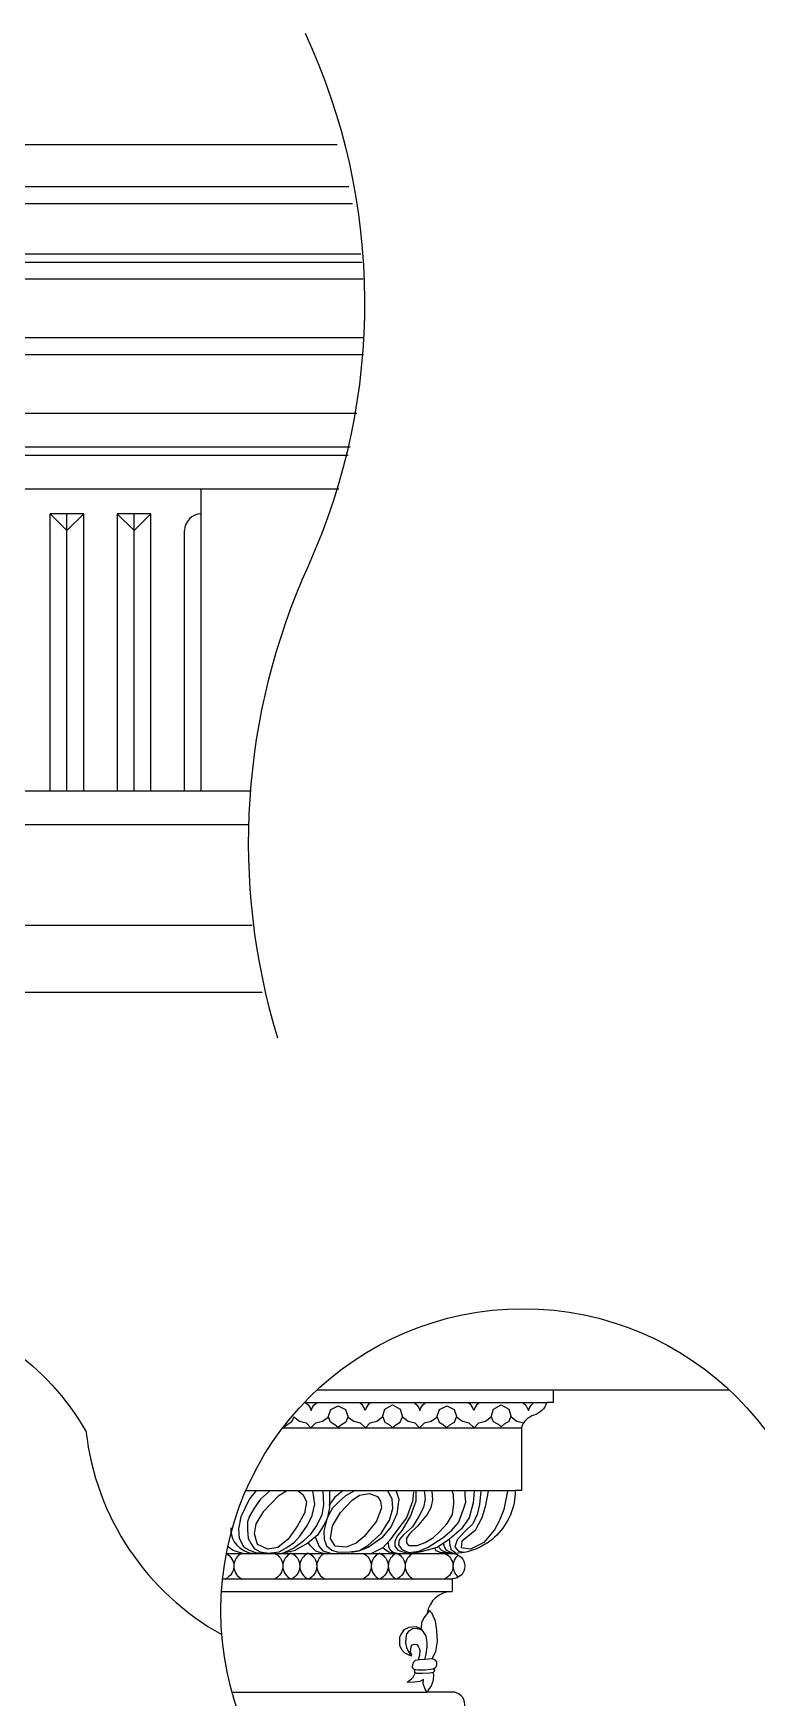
# Model space of a CAD drawing. Extents: x 70 to 1699, y 189 to 2322.
# Drawn here: x 686 to 1117, y 1303 to 2295 of the extents above; entities that cross this region are included whole.
import ezdxf

# ---------------------------------------------------------------- set-up
doc = ezdxf.new("R2010")
doc.units = 0
doc.header["$LTSCALE"] = 10
doc.header["$MEASUREMENT"] = 0
for name, color, linetype in [('3', 3, 'CONTINUOUS'), ('4', 4, 'CONTINUOUS'), ('7', 7, 'CONTINUOUS'), ('DIM', 3, 'CONTINUOUS')]:
    doc.layers.add(name, color=color, linetype=linetype)

msp = doc.modelspace()

# ---------------------------------------------------------------- linework, layer by layer
at = {"layer": '3'}
for points in [[(848.16, 2294.84, -0.217281), (849.85, 1977.25, 0.182562), (831.65, 1696.36, 0.143453)], [(801.2, 1388.95, -0.62178), (800.55, 1373.76)], [(810.66, 1389.27, 0.651784), (810.66, 1373.76)], [(829.77, 1389.27, -0.651784), (829.77, 1373.76)], [(839.88, 1389.27, 0.651784), (839.88, 1373.76)], [(839.88, 1389.27, -0.651784), (839.88, 1373.76)], [(849.99, 1389.27, 0.651784), (849.99, 1373.76)], [(849.99, 1389.27, -0.651784), (849.99, 1373.76)], [(860.1, 1389.27, 0.651784), (860.1, 1373.76)], [(882.4, 1389.27, -0.651784), (882.4, 1373.76)], [(892.51, 1389.27, 0.651784), (892.51, 1373.76)], [(892.51, 1389.27, -0.651784), (892.51, 1373.76)], [(902.62, 1389.27, 0.651784), (902.62, 1373.76)], [(902.62, 1389.27, -0.651784), (902.62, 1373.76)], [(912.73, 1389.27, 0.651784), (912.73, 1373.76)], [(931.09, 1389.27, -0.651784), (931.09, 1373.76)], [(939.25, 1388.07, 0.478046), (939.35, 1374.88)]]:
    msp.add_lwpolyline(points, format="xyb", dxfattribs=at)
for points in [[(94.57, 2163.47), (881.25, 2163.47)], [(294.57, 2048.47), (874.88, 2048.47)], [(716.24, 2008.47), (706.24, 1998.47), (696.24, 2008.47)], [(756.24, 2008.47), (746.24, 1998.47), (736.24, 2008.47)], [(848.58, 1478.73), (850.07, 1477.38), (851.01, 1475.9), (851.69, 1474.28), (852.37, 1475.9), (853.31, 1477.38), (854.8, 1478.73)], [(886.98, 1478.73), (885.49, 1477.38), (884.55, 1475.9), (883.87, 1474.28), (883.19, 1475.9), (882.25, 1477.38), (880.76, 1478.73)], [(913.28, 1478.73), (914.77, 1477.38), (915.72, 1475.9), (916.39, 1474.28), (917.07, 1475.9), (918.01, 1477.38), (919.5, 1478.73)], [(951.68, 1478.73), (950.19, 1477.38), (949.25, 1475.9), (948.57, 1474.28), (947.89, 1475.9), (946.95, 1477.38), (945.46, 1478.73)], [(977.98, 1478.73), (979.47, 1477.38), (980.42, 1475.9), (981.09, 1474.28), (981.77, 1475.9), (982.72, 1477.38), (984.2, 1478.73)], [(841.3, 1470.42), (840.06, 1467.25), (837.35, 1465.77), (835.46, 1464.14), (835.14, 1464.42)], [(841.44, 1470.42), (844.73, 1467.95), (848.66, 1466.95), (851.59, 1463.95), (854.58, 1466.89), (858.53, 1467.82), (861.86, 1470.22), (863.32, 1474.84), (867.78, 1477.09), (872.23, 1474.84), (873.7, 1470.22), (877.03, 1467.82), (880.98, 1466.89), (883.97, 1463.95), (886.9, 1466.95), (890.83, 1467.95), (894.12, 1470.42), (895.49, 1475.07), (900.13, 1477.53), (904.77, 1475.07), (906.14, 1470.42), (909.43, 1467.95), (913.36, 1466.95), (916.29, 1463.95), (919.28, 1466.89), (923.23, 1467.82), (926.56, 1470.22), (928.03, 1474.84), (932.48, 1477.09), (936.94, 1474.84), (938.4, 1470.22), (941.74, 1467.82), (945.68, 1466.89), (948.67, 1463.95), (951.6, 1466.95), (955.53, 1467.95), (958.82, 1470.42), (960.19, 1475.07), (964.83, 1477.53), (969.47, 1475.07), (970.84, 1470.42), (974.13, 1467.95), (978.06, 1466.95), (978.21, 1466.8)], [(873.62, 1470.42), (872.38, 1467.25), (869.67, 1465.77), (867.78, 1464.14), (865.89, 1465.77), (863.18, 1467.25), (861.94, 1470.42)], [(894.32, 1470.42), (895.56, 1467.25), (898.27, 1465.77), (900.16, 1464.14), (902.05, 1465.77), (904.76, 1467.25), (906, 1470.42)], [(926.64, 1470.42), (927.88, 1467.25), (930.59, 1465.77), (932.48, 1464.14), (934.37, 1465.77), (937.08, 1467.25), (938.32, 1470.42)], [(970.57, 1470.85), (969.39, 1467.66), (966.72, 1466.12), (964.86, 1464.46), (962.93, 1466.05), (960.2, 1467.48), (958.89, 1470.62)], [(819.2, 1426.65), (815, 1421.51), (812.19, 1415.91), (809.86, 1410.77), (808.46, 1403.76), (808.81, 1398.07), (811.47, 1393.1), (814.31, 1391.15), (818.49, 1389.55), (824.26, 1389.02), (834.21, 1389.02), (841.17, 1392.09), (847.24, 1396.76), (851.45, 1400.49), (854.74, 1405.18), (858.2, 1412.1), (859.18, 1418.05), (858.82, 1426.4), (858.82, 1426.4)], [(826.84, 1426.08), (821.55, 1421.29), (817.77, 1416), (814.99, 1411.22), (813.73, 1407.94), (813.73, 1403.16), (814.24, 1397.87), (816, 1394.85), (817.77, 1392.08), (821.29, 1390.06), (826.31, 1389.11), (832.62, 1390.08), (837.17, 1392.58), (841.71, 1395.85), (844.98, 1399.38), (849.5, 1405.89), (852.25, 1411.57), (853.94, 1418.32), (852.78, 1426.31)], [(843.98, 1426.33), (847, 1424.06), (849.02, 1419.78), (847.76, 1412.98), (843.47, 1405.42), (837.93, 1397.62), (831.88, 1392.58), (825.83, 1391.57), (819.78, 1394.34), (818.02, 1400.64), (819.03, 1406.68), (823.56, 1414.24), (827.85, 1418.77), (832.38, 1423.56), (836.92, 1426.33)], [(862.64, 1426.4), (862.56, 1416.25), (861.3, 1409.71), (859.28, 1405.93), (855.5, 1399.88), (849.7, 1395.1), (841.5, 1390.53), (834.21, 1389.02)], [(877.43, 1426.33), (872.13, 1423.31), (868.35, 1420.03), (864.32, 1416), (861.3, 1410.21), (859.28, 1402.4), (859.53, 1397.62), (860.79, 1393.59), (864.07, 1391.07), (867.85, 1389.81), (874.65, 1390.06), (880.45, 1390.82), (885.49, 1393.84), (893.3, 1400.89), (896.83, 1406.43), (898.34, 1408.95), (900.36, 1415.75), (899.86, 1421.54), (897.34, 1426.08)], [(870.62, 1426.33), (865.83, 1422.55), (862.3, 1417.51)], [(886.5, 1424.82), (891.29, 1423.05), (893.05, 1420.28), (893.56, 1416.25), (890.53, 1408.2), (883.22, 1399.13), (878.43, 1395.1), (872.64, 1392.83), (866.08, 1393.34), (863.31, 1397.87), (864.32, 1405.42), (869.11, 1413.48), (876.17, 1420.79), (880.45, 1423.81), (886.5, 1424.82)], [(902.38, 1426.08), (903.89, 1421.29), (902.63, 1412.73), (899.35, 1405.17), (893.81, 1398.37), (885.74, 1392.58), (879.95, 1390.31), (875.66, 1389.56)], [(912.71, 1425.82), (911.95, 1420.03), (908.43, 1410.21), (903.38, 1403.41), (898.6, 1396.86), (894.31, 1392.33), (887.25, 1388.8)], [(913.97, 1426.33), (913.97, 1420.28), (910.95, 1411.47), (905.9, 1402.91), (902.88, 1399.38), (901.62, 1396.11), (901.62, 1393.34), (903.38, 1391.07), (904.9, 1390.31), (908.93, 1389.31)], [(919.01, 1426.33), (919.51, 1421.54), (918.51, 1416.51), (915.73, 1410.97), (911.95, 1404.92), (906.66, 1400.14), (904.14, 1397.11), (903.64, 1394.09), (905.65, 1391.32), (909.94, 1389.56), (915.73, 1390.31), (921.28, 1392.83), (930.35, 1398.62), (935.39, 1402.91), (939.42, 1407.44), (942.2, 1414.74), (943.71, 1419.53), (943.46, 1423.81), (943.46, 1426.08)], [(923.55, 1426.08), (924.05, 1421.04), (923.04, 1416.25), (920.77, 1412.22), (914.73, 1405.17), (910.44, 1400.89), (908.43, 1398.12), (908.43, 1395.35), (909.69, 1393.84), (914.73, 1393.84), (919.51, 1395.6), (924.55, 1398.62), (928.34, 1402.15), (932.62, 1406.94), (935.9, 1412.22), (936.65, 1418.77), (936.4, 1424.06), (935.64, 1426.33)], [(948.75, 1426.33), (948.25, 1419.28), (945.73, 1410.21), (940.94, 1403.41), (934.13, 1397.62), (926.82, 1392.58), (916.99, 1390.06), (912.21, 1389.05)], [(952.78, 1426.08), (952.03, 1418.27), (950.51, 1412.22), (947.99, 1406.68), (942.95, 1401.9), (938.67, 1397.11), (937.34, 1392.99), (939.5, 1390.48), (942.74, 1389.76)], [(968.66, 1426.08), (966.39, 1415.25), (963.62, 1408.2), (960.85, 1403.16), (954.43, 1395.51), (946.52, 1391.55), (941.12, 1392.45)], [(957.07, 1426.08), (955.3, 1416.76), (953.29, 1410.21), (949.4, 1402.71), (945.08, 1399.11), (941.48, 1396.41), (941.12, 1392.45)], [(803.93, 1404.24), (803.81, 1401.74), (804.84, 1397.87), (805.75, 1396.04), (807.46, 1393.88), (809.28, 1392.29), (812.02, 1390.58), (814.75, 1389.44), (820.22, 1388.99)], [(863.91, 1388.89), (859.05, 1390.37), (856.52, 1393.32), (854.4, 1398.39)], [(810.99, 1389.1), (805.18, 1390.81), (802.45, 1392.86), (802.1, 1393.34)], [(859.47, 1388.89), (854.4, 1390.37), (851.24, 1393.54), (850.18, 1395.22)], [(902.09, 1389.07), (897.7, 1389.83), (895.31, 1391.58), (894.44, 1392.33)], [(897.48, 1395.44), (897.82, 1392.96), (898.83, 1391.21), (900.61, 1389.81), (903.64, 1389.05)], [(934.1, 1389.22), (928.52, 1389.58), (926.18, 1390.66), (925.28, 1392.09)], [(935.18, 1389.04), (931.76, 1389.76), (929.6, 1390.84), (928.16, 1392.27), (927.62, 1393.35)], [(936.44, 1389.04), (934.1, 1389.94), (932.3, 1391.01), (931.22, 1392.63), (930.5, 1394.97)], [(937.7, 1389.4), (935.18, 1391.01), (934.46, 1393.71), (934.1, 1397.67)], [(917.27, 1343.43), (914.31, 1344.36), (912.13, 1344.05), (909.63, 1342.49), (908.54, 1341.09), (908.07, 1338.75), (907.92, 1335.79), (908.39, 1332.99), (909.48, 1330.81), (911.19, 1328.24)]]:
    msp.add_lwpolyline(points, dxfattribs=at)
msp.add_circle((977.94, 1354.83), 180, dxfattribs=at)
at = {"layer": '4'}
for points in [[(309.57, 2228.47), (867.11, 2228.47)], [(69.57, 2203.47), (874.14, 2203.47)], [(274.57, 2068.47), (878.86, 2068.47)], [(314.57, 1723.47), (822.54, 1723.47)], [(855.15, 1486.45), (1100.72, 1486.45)], [(923.82, 1326.45), (925.85, 1330.65), (926.94, 1336.57), (926.63, 1343.12), (925.69, 1348.72), (923.82, 1353.24), (922.11, 1354.96), (918.83, 1350.59), (917.43, 1347.63), (917.27, 1344.67)], [(919.45, 1325.82), (920.23, 1329.1), (920.86, 1333.3), (920.86, 1336.11), (920.23, 1339.84), (918.52, 1342.34), (917.12, 1344.21), (914.15, 1345.3), (909.95, 1344.99), (906.98, 1343.58), (905.42, 1341.4), (904.33, 1339.07), (904.33, 1334.39), (905.42, 1331.74), (907.14, 1330.03), (910.73, 1328.16), (911.66, 1328.32), (910.88, 1330.5), (911.19, 1333.61), (911.82, 1334.55), (913.22, 1335.02), (914.62, 1334.86), (915.4, 1333.77), (916.03, 1332.68), (916.34, 1331.12), (916.18, 1328.16), (915.4, 1325.67)], [(923.82, 1326.45), (925.38, 1325.67), (926.31, 1324.42), (926.31, 1323.18), (926.16, 1321.46), (925.38, 1320.68), (924.29, 1320.06), (922.88, 1319.9), (919.61, 1319.44), (916.96, 1319.44), (914.93, 1319.44), (913.06, 1319.9), (911.97, 1321.15), (912.28, 1322.86), (912.91, 1324.42), (913.84, 1325.51), (916.34, 1325.82), (919.3, 1325.98), (923.82, 1326.45)], [(924.76, 1320.37), (925.07, 1318.81), (924.44, 1318.19), (922.42, 1317.72), (917.74, 1317.57), (914.62, 1317.57), (913.38, 1318.19), (913.53, 1319.75)], [(924.29, 1318.04), (924.6, 1315.85), (924.13, 1312.74), (923.2, 1310.25), (921.8, 1308.15), (920.73, 1306.35), (919.63, 1308.25), (918.44, 1311.39), (918.52, 1313.83), (916.49, 1312.74), (913.22, 1312.27), (910.26, 1312.12), (908.85, 1312.27), (911.5, 1314.3), (912.44, 1315.39), (913.69, 1317.72)]]:
    msp.add_lwpolyline(points, dxfattribs=at)
for points in [[(913.23, 1486.45), (995.73, 1486.45), (995.73, 1478.95), (991.98, 1478.95, -0.249305), (984.38, 1471.42, 0.265268), (976.98, 1463.95), (976.98, 1426.45), (973.23, 1426.45, -0.414214), (935.73, 1388.95, -1), (935.73, 1373.95), (935.73, 1366.45, 0.379063), (920.84, 1353.27)], [(921.62, 1183.87), (920.73, 1268.95, -0.414214), (935.73, 1283.95), (935.73, 1291.45, 1), (935.73, 1306.45), (920.67, 1306.45)]]:
    msp.add_lwpolyline(points, format="xyb", dxfattribs=at)
at = {"layer": '7'}
for points in [[(69.57, 2193.47), (876.39, 2193.47)], [(97.07, 2158.47), (881.79, 2158.47)], [(109.57, 2148.47), (882.65, 2148.47)], [(109.57, 2113.47), (883.34, 2113.47)], [(124.57, 2103.47), (882.86, 2103.47)], [(299.57, 2043.47), (873.69, 2043.47)], [(309.57, 2023.47), (868.11, 2023.47)], [(786.24, 1843.47), (786.24, 2023.47)], [(696.24, 1843.47), (696.24, 2008.47)], [(716.24, 2008.47), (696.24, 2008.47)], [(706.24, 1843.47), (706.24, 2008.47)], [(716.24, 1843.47), (716.24, 2008.47)], [(736.24, 2008.47), (736.24, 1843.47)], [(756.24, 2008.47), (736.24, 2008.47)], [(746.24, 1843.47), (746.24, 2008.47)], [(756.24, 1843.47), (756.24, 2008.47)], [(776.24, 1843.47), (776.24, 1998.47)], [(309.57, 1843.47), (815.93, 1843.47)], [(309.57, 1823.47), (814.68, 1823.47)], [(314.57, 1763.47), (816.55, 1763.47)], [(847.57, 1478.95), (991.98, 1478.95)], [(834.78, 1463.95), (976.98, 1463.95)], [(812.8, 1426.45), (973.23, 1426.45)], [(801.2, 1388.95), (935.73, 1388.95)], [(798.96, 1373.95), (935.73, 1373.95)], [(798.31, 1366.45), (935.73, 1366.45)], [(804.56, 1306.45), (920.67, 1306.45)]]:
    msp.add_lwpolyline(points, dxfattribs=at)
msp.add_lwpolyline([(786.24, 2008.47, 0.400367), (776.24, 1998.47, -23.518409)], format="xyb", dxfattribs=at)
at = {"layer": 'DIM'}
msp.add_lwpolyline([(610.33, 1537.72, -0.219002), (717.6, 1461.82, 0.242411), (798.49, 1340.68)], format="xyb", dxfattribs=at)

doc.saveas('drawing.dxf')
